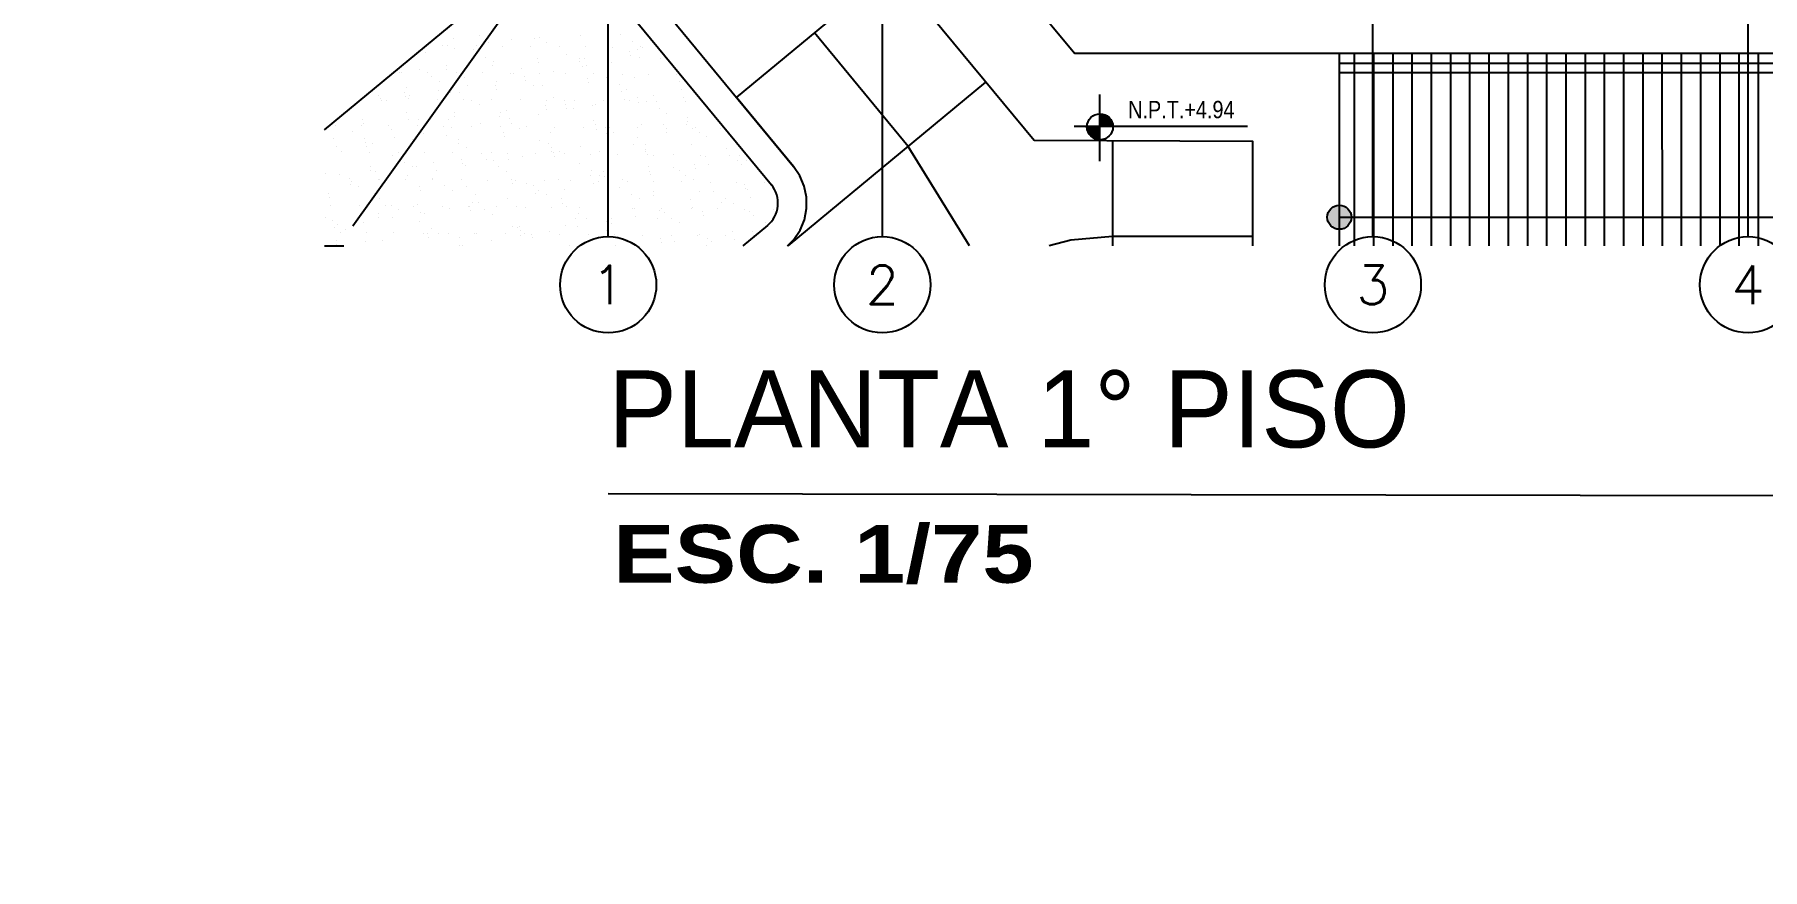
# Model space of a CAD drawing. Header units: millimetres. Extents: x -3 to 53, y -269 to 39.
# Drawn here: x -2.98 to 6, y 16.16 to 20.5 of the extents above; entities that cross this region are included whole.
import ezdxf
from ezdxf.enums import TextEntityAlignment as Align
from ezdxf.xclip import XClip

# ---------------------------------------------------------------- set-up
doc = ezdxf.new("R2010")
doc.units = ezdxf.units.MM
doc.header["$LTSCALE"] = 15
doc.header["$XCLIPFRAME"] = 2
for name, pattern in [('ACAD_ISO07W100', [3, 0, -3]), ('HIDDEN2', [0.1875, 0.125, -0.0625]), ('PHANTOM', [63.5, 31.75, -6.35, 6.35, -6.35, 6.35, -6.35]), ('PHANTOM2', [1.25, 0.625, -0.125, 0.125, -0.125, 0.125, -0.125])]:
    doc.linetypes.add(name, pattern=pattern)
doc.layers.get('0').update_dxf_attribs({"color": 250})
for name, color, linetype in [('A-EJES', 251, 'PHANTOM'), ('A-HATCH', 250, 'Continuous'), ('A-MURO BAJO', 251, 'Continuous'), ('A-NIVELES-NPT', 252, 'Continuous'), ('A-PROYECCIONES', 250, 'HIDDEN2'), ('DLP_VERDE', 250, 'Continuous'), ('L13 Texto Grande', 150, 'Continuous')]:
    doc.layers.add(name, color=color, linetype=linetype)
doc.layers.add('A-MUROS', color=252, linetype='Continuous', lineweight=30)
doc.styles.add('R160-75', font='', dxfattribs={"height": 0.6})
doc.styles.add('R175-75', font='GOTHIC.TTF', dxfattribs={"height": 0.4})
doc.styles.add('R80', font='ARIALN.TTF', dxfattribs={"height": 2.03})
doc.styles.add('ROMANS', font='romans.shx', dxfattribs={"width": 0.8})
doc.styles.get('R160-75').set_extended_font_data('Arial Black', bold=True)

# ---------------------------------------------------------------- blocks, each defined once
blk = doc.blocks.new('A$C9f73720c')
at = {"layer": 'A-PROYECCIONES', "linetype": 'Continuous'}
h = blk.add_hatch(color=256, dxfattribs=at)
h.dxf.hatch_style = 1
edge = h.paths.add_edge_path()
edge.add_arc((55.3718, 85.3567), 0.0625, 0, 360)
blk.add_line((55.3718, 85.3567, 0), (57.9556, 93.8211, 0))
at = {"linetype": 'Continuous'}
for p, q in [((55.1944, 87.6873, 0), (56.8204, 87.1909, 0)), ((55.1652, 87.5916, 0), (56.7912, 87.0953, 0)), ((55.136, 87.496, 0), (56.762, 86.9996, 0)), ((55.1068, 87.4003, 0), (56.7328, 86.904, 0)), ((55.0777, 87.3047, 0), (56.7036, 86.8083, 0)), ((55.0485, 87.209, 0), (56.6744, 86.7127, 0)), ((55.0193, 87.1134, 0), (56.6452, 86.6171, 0)), ((54.9901, 87.0178, 0), (56.616, 86.5214, 0)), ((54.9609, 86.9221, 0), (56.5868, 86.4258, 0)), ((54.9317, 86.8265, 0), (56.5576, 86.3301, 0)), ((54.9025, 86.7308, 0), (56.5284, 86.2345, 0)), ((54.8733, 86.6352, 0), (56.4992, 86.1388, 0)), ((54.8441, 86.5395, 0), (56.47, 86.0432, 0)), ((54.8149, 86.4439, 0), (56.4408, 85.9476, 0)), ((54.7857, 86.3483, 0), (56.4116, 85.8519, 0)), ((54.7565, 86.2526, 0), (56.3824, 85.7563, 0)), ((54.7273, 86.157, 0), (56.3532, 85.6606, 0)), ((54.6981, 86.0613, 0), (56.324, 85.565, 0)), ((54.6689, 85.9657, 0), (56.2949, 85.4693, 0)), ((54.6397, 85.87, 0), (56.2657, 85.3737, 0)), ((54.6105, 85.7744, 0), (56.2365, 85.2781, 0)), ((54.5813, 85.6788, 0), (56.2073, 85.1824, 0))]:
    blk.add_line(p, q, dxfattribs=at)
at = {"extrusion": (-3.59203e-08, 1.08614e-08, 1), "elevation": -0.2526}
blk.add_lwpolyline([(54.6064, 85.5904), (57.1903, 94.0548), (57.2381, 94.0402), (54.6542, 85.5758)], close=True, dxfattribs=at)
at = {"layer": 'A-HATCH'}
blk.add_line((54.6829, 82.5588, 0), (54.1635, 83.8047, 0), dxfattribs=at)
at = {"layer": 'A-HATCH', "elevation": 0}
blk.add_lwpolyline([(53.4574, 83.5104), (54.5259, 83.9558), (54.8613, 85.0403), (56.0529, 84.6766), (55.8402, 83.9801, 0.174381), (55.8568, 83.642), (56.3368, 82.4892), (54.9519, 81.9127), (54.6829, 82.5588, 0.414218), (54.2906, 82.7205), (53.8609, 82.5412)], format="xyb", close=True, dxfattribs=at)
blk.add_lwpolyline([(55.3355, 84.8956), (55.1229, 84.1991, 0.174381), (55.1644, 83.3539), (55.6443, 82.201)], format="xyb", dxfattribs=at)
for points in [[(54.6461, 84.3446), (55.8402, 83.9801)], [(55.8349, 83.7068), (54.366, 83.32), (53.6592, 83.0264)]]:
    blk.add_lwpolyline(points, dxfattribs=at)
at = {"layer": 'A-MURO BAJO'}
for p, q in [((60.3395, 104.5423, 0), (54.1573, 84.2898, 0)), ((56.1847, 85.1086, 0), (54.5588, 85.6049, 0)), ((48.603, 81.9773, 0), (54.1573, 84.2898, 0)), ((49.206, 80.6035, 0), (54.2906, 82.7205, 0)), ((50.1941, 80.8531, 0), (54.3483, 82.582, 0)), ((54.5444, 82.5012, 0), (62.539, 63.299, 0)), ((61.5806, 60.7874, 0), (53.0483, 81.2822, 0))]:
    blk.add_line(p, q, dxfattribs=at)
for centre, radius, start, end in [((54.4059, 82.4435, 0), 0.3, 22.60375, 112.60461), ((54.4059, 82.4436, 0), 0.15, 22.59082, 112.59168)]:
    blk.add_arc(centre, radius, start, end, dxfattribs=at)
at = {"layer": 'A-PROYECCIONES'}
for p, q in [((57.9161, 84.0296, 0), (65.9466, 129.074, 0)), ((52.7796, 81.928, 0), (65.9931, 64.6287))]:
    blk.add_line(p, q, dxfattribs=at)
at = {"layer": 'A-PROYECCIONES', "linetype": 'Continuous'}
blk.add_circle((55.3718, 85.3567, 0), 0.0625, dxfattribs=at)
at = {"layer": 'DLP_VERDE', "linetype": 'Continuous'}
for p, q in [((54.3266, 82.55), (54.3266, 82.55)), ((54.4749, 82.557), (54.4749, 82.557)), ((54.1544, 82.4655), (54.1544, 82.4655)), ((54.1889, 82.497), (54.1889, 82.497)), ((54.2027, 82.4636), (54.2027, 82.4636)), ((54.336, 82.4564), (54.336, 82.4564)), ((54.3805, 82.4584), (54.3805, 82.4584)), ((54.5254, 82.4958), (54.5254, 82.4958)), ((53.9914, 82.4134), (53.9914, 82.4134)), ((54.1007, 82.4162), (54.1007, 82.4162)), ((54.1397, 82.4204), (54.1397, 82.4204)), ((54.1762, 82.4494), (54.1762, 82.4494)), ((54.2831, 82.4122), (54.2831, 82.4122)), ((54.3067, 82.4499), (54.3067, 82.4499)), ((54.3287, 82.447), (54.3287, 82.447)), ((54.4294, 82.4129), (54.4294, 82.4129)), ((54.4477, 82.4314), (54.4477, 82.4314)), ((54.4716, 82.4466), (54.4716, 82.4466)), ((54.5517, 82.4177), (54.5517, 82.4177)), ((54.5737, 82.4148), (54.5737, 82.4148)), ((54.5777, 82.4199), (54.5777, 82.4199)), ((53.6562, 82.2768), (53.6562, 82.2768)), ((53.6645, 82.2943), (53.6645, 82.2943)), ((53.6966, 82.2792), (53.6966, 82.2792)), ((53.741, 82.2811), (53.741, 82.2811)), ((53.7835, 82.2787), (53.7835, 82.2787)), ((53.8045, 82.2839), (53.8045, 82.2839)), ((53.9479, 82.2756), (53.9479, 82.2756)), ((53.9497, 82.2902), (53.9497, 82.2902)), ((53.9765, 82.3024), (53.9765, 82.3024)), ((54.0109, 82.3339), (54.0109, 82.3339)), ((54.0942, 82.2763), (54.0942, 82.2763)), ((54.1096, 82.2972), (54.1096, 82.2972)), ((54.154, 82.2992), (54.154, 82.2992)), ((54.2425, 82.2833), (54.2425, 82.2833)), ((54.2937, 82.2835), (54.2937, 82.2835)), ((54.3474, 82.3328), (54.3474, 82.3328)), ((54.3627, 82.3083), (54.3627, 82.3083)), ((54.3818, 82.3643), (54.3818, 82.3643)), ((54.5225, 82.3153), (54.5225, 82.3153)), ((54.5322, 82.2758), (54.5322, 82.2758)), ((54.567, 82.3172), (54.567, 82.3172)), ((53.5518, 82.2228), (53.5518, 82.2228)), ((53.6056, 82.272), (53.6056, 82.272)), ((53.8875, 82.265), (53.8875, 82.265)), ((53.9095, 82.2621), (53.9095, 82.2621)), ((53.9227, 82.2532), (53.9227, 82.2532)), ((54.0285, 82.2464), (54.0285, 82.2464)), ((54.1325, 82.2327), (54.1325, 82.2327)), ((54.1546, 82.2298), (54.1546, 82.2298)), ((54.2039, 82.2013), (54.2039, 82.2013)), ((54.2735, 82.2142), (54.2735, 82.2142)), ((54.3775, 82.2005), (54.3775, 82.2005)), ((54.386, 82.2751), (54.386, 82.2751)), ((54.3996, 82.1976), (54.3996, 82.1976)), ((54.5404, 82.2001), (54.5404, 82.2001)), ((53.4276, 82.109), (53.4276, 82.109)), ((53.462, 82.1405), (53.462, 82.1405)), ((53.4693, 82.1473), (53.4693, 82.1473)), ((53.4701, 82.12), (53.4701, 82.12)), ((53.5145, 82.1219), (53.5145, 82.1219)), ((53.6127, 82.139), (53.6127, 82.139)), ((53.7232, 82.131), (53.7232, 82.131)), ((53.759, 82.1397), (53.759, 82.1397)), ((53.7985, 82.1394), (53.7985, 82.1394)), ((53.833, 82.1709), (53.833, 82.1709)), ((53.8831, 82.138), (53.8831, 82.138)), ((53.9073, 82.1468), (53.9073, 82.1468)), ((53.9275, 82.14), (53.9275, 82.14)), ((54.0508, 82.1385), (54.0508, 82.1385)), ((54.1157, 82.1205), (54.1157, 82.1205)), ((54.1362, 82.1491), (54.1362, 82.1491)), ((54.1695, 82.1697), (54.1695, 82.1697)), ((54.197, 82.1392), (54.197, 82.1392)), ((54.2961, 82.156), (54.2961, 82.156)), ((54.3405, 82.158), (54.3405, 82.158)), ((54.3453, 82.1462), (54.3453, 82.1462)), ((54.4867, 82.1508), (54.4867, 82.1508)), ((54.4888, 82.138), (54.4888, 82.138)), ((54.5186, 82.1819), (54.5186, 82.1819)), ((54.5492, 82.1671), (54.5492, 82.1671)), ((53.3739, 82.0597), (53.3739, 82.0597)), ((53.4683, 82.08), (53.4683, 82.08)), ((53.4903, 82.0771), (53.4903, 82.0771)), ((53.5721, 82.0102), (53.5721, 82.0102)), ((53.6093, 82.0615), (53.6093, 82.0615)), ((53.655, 82.0078), (53.655, 82.0078)), ((53.7133, 82.0478), (53.7133, 82.0478)), ((53.7354, 82.0449), (53.7354, 82.0449)), ((53.7448, 82.0901), (53.7448, 82.0901)), ((53.8544, 82.0292), (53.8544, 82.0292)), ((53.9584, 82.0155), (53.9584, 82.0155)), ((53.9804, 82.0126), (53.9804, 82.0126)), ((53.9915, 82.0067), (53.9915, 82.0067)), ((54.0101, 82.0096), (54.0101, 82.0096)), ((54.0259, 82.0382), (54.0259, 82.0382)), ((54.3227, 82.0079), (54.3227, 82.0079)), ((54.3624, 82.037), (54.3624, 82.037)), ((54.3969, 82.0686), (54.3969, 82.0686)), ((54.4482, 82.0091), (54.4482, 82.0091)), ((54.4826, 82.0149), (54.4826, 82.0149)), ((53.4238, 82.0031), (53.4238, 82.0031)), ((53.4967, 81.9718), (53.4967, 81.9718)), ((53.5668, 81.927), (53.5668, 81.927)), ((53.6206, 81.9763), (53.6206, 81.9763)), ((53.6566, 81.9788), (53.6566, 81.9788)), ((53.701, 81.9807), (53.701, 81.9807)), ((53.7156, 82.0019), (53.7156, 82.0019)), ((53.8619, 82.0026), (53.8619, 82.0026)), ((53.9097, 81.9899), (53.9097, 81.9899)), ((53.9378, 81.9574), (53.9378, 81.9574)), ((54.0696, 81.9968), (54.0696, 81.9968)), ((54.0994, 81.997), (54.0994, 81.997)), ((54.114, 81.9988), (54.114, 81.9988)), ((54.1536, 82.0014), (54.1536, 82.0014)), ((54.2034, 81.9833), (54.2034, 81.9833)), ((54.2254, 81.9804), (54.2254, 81.9804)), ((54.2999, 82.0021), (54.2999, 82.0021)), ((54.3087, 81.9878), (54.3087, 81.9878)), ((54.3444, 81.9647), (54.3444, 81.9647)), ((54.4484, 81.951), (54.4484, 81.951)), ((54.4705, 81.9481), (54.4705, 81.9481)), ((53.3162, 81.8599), (53.3162, 81.8599)), ((53.3804, 81.8654), (53.3804, 81.8654)), ((53.4352, 81.8443), (53.4352, 81.8443)), ((53.4771, 81.8448), (53.4771, 81.8448)), ((53.5267, 81.866), (53.5267, 81.866)), ((53.5392, 81.8306), (53.5392, 81.8306)), ((53.5612, 81.8277), (53.5612, 81.8277)), ((53.6749, 81.8731), (53.6749, 81.8731)), ((53.6832, 81.8307), (53.6832, 81.8307)), ((53.8136, 81.8436), (53.8136, 81.8436)), ((53.8184, 81.8648), (53.8184, 81.8648)), ((53.8431, 81.8376), (53.8431, 81.8376)), ((53.848, 81.8751), (53.848, 81.8751)), ((53.8875, 81.8396), (53.8875, 81.8396)), ((53.9647, 81.8655), (53.9647, 81.8655)), ((54.0962, 81.8487), (54.0962, 81.8487)), ((54.113, 81.8725), (54.113, 81.8725)), ((54.1845, 81.874), (54.1845, 81.874)), ((54.2189, 81.9055), (54.2189, 81.9055)), ((54.2561, 81.8557), (54.2561, 81.8557)), ((54.2564, 81.8643), (54.2564, 81.8643)), ((54.3005, 81.8576), (54.3005, 81.8576)), ((54.4027, 81.865), (54.4027, 81.865)), ((53.3889, 81.764), (53.3889, 81.764)), ((53.4301, 81.8196), (53.4301, 81.8196)), ((53.4426, 81.8132), (53.4426, 81.8132)), ((53.4745, 81.8215), (53.4745, 81.8215)), ((53.6802, 81.812), (53.6802, 81.812)), ((53.7598, 81.7943), (53.7598, 81.7943)), ((53.7842, 81.7983), (53.7842, 81.7983)), ((53.8062, 81.7954), (53.8062, 81.7954)), ((53.9252, 81.7798), (53.9252, 81.7798)), ((54.0292, 81.7661), (54.0292, 81.7661)), ((54.041, 81.7424), (54.041, 81.7424)), ((54.0513, 81.7632), (54.0513, 81.7632)), ((54.1307, 81.8247), (54.1307, 81.8247)), ((54.1703, 81.7475), (54.1703, 81.7475)), ((54.3775, 81.7413), (54.3775, 81.7413)), ((54.4119, 81.7728), (54.4119, 81.7728)), ((53.2647, 81.6502), (53.2647, 81.6502)), ((53.2991, 81.6817), (53.2991, 81.6817)), ((53.3397, 81.7365), (53.3397, 81.7365)), ((53.4567, 81.6714), (53.4567, 81.6714)), ((53.4832, 81.7283), (53.4832, 81.7283)), ((53.6166, 81.6784), (53.6166, 81.6784)), ((53.6295, 81.7289), (53.6295, 81.7289)), ((53.6356, 81.6805), (53.6356, 81.6805)), ((53.661, 81.6804), (53.661, 81.6804)), ((53.67, 81.7121), (53.67, 81.7121)), ((53.7778, 81.736), (53.7778, 81.736)), ((53.8697, 81.6895), (53.8697, 81.6895)), ((53.9213, 81.7277), (53.9213, 81.7277)), ((53.9528, 81.6616), (53.9528, 81.6616)), ((54.0065, 81.7109), (54.0065, 81.7109)), ((54.0296, 81.6965), (54.0296, 81.6965)), ((54.0675, 81.7284), (54.0675, 81.7284)), ((54.074, 81.6984), (54.074, 81.6984)), ((54.2158, 81.7354), (54.2158, 81.7354)), ((54.2743, 81.7338), (54.2743, 81.7338)), ((54.2827, 81.7075), (54.2827, 81.7075)), ((54.2963, 81.7309), (54.2963, 81.7309)), ((54.3237, 81.692), (54.3237, 81.692)), ((54.3593, 81.7272), (54.3593, 81.7272)), ((54.4153, 81.7152), (54.4153, 81.7152)), ((53.261, 81.6271), (53.261, 81.6271)), ((53.2943, 81.5924), (53.2943, 81.5924)), ((53.365, 81.6134), (53.365, 81.6134)), ((53.387, 81.6105), (53.387, 81.6105)), ((53.4426, 81.5994), (53.4426, 81.5994)), ((53.506, 81.5948), (53.506, 81.5948)), ((53.5819, 81.6313), (53.5819, 81.6313)), ((53.5861, 81.5912), (53.5861, 81.5912)), ((53.61, 81.5811), (53.61, 81.5811)), ((53.6321, 81.5782), (53.6321, 81.5782)), ((53.7323, 81.5918), (53.7323, 81.5918)), ((53.7511, 81.5626), (53.7511, 81.5626)), ((53.863, 81.5794), (53.863, 81.5794)), ((53.8806, 81.5989), (53.8806, 81.5989)), ((54.0241, 81.5906), (54.0241, 81.5906)), ((54.1704, 81.5913), (54.1704, 81.5913)), ((54.1995, 81.5782), (54.1995, 81.5782)), ((54.2339, 81.6097), (54.2339, 81.6097)), ((54.2605, 81.5572), (54.2605, 81.5572)), ((54.3187, 81.5983), (54.3187, 81.5983)), ((53.2302, 81.5122), (53.2302, 81.5122)), ((53.3901, 81.5192), (53.3901, 81.5192)), ((53.4039, 81.4682), (53.4039, 81.4682)), ((53.4345, 81.5212), (53.4345, 81.5212)), ((53.4577, 81.5175), (53.4577, 81.5175)), ((53.4921, 81.549), (53.4921, 81.549)), ((53.6432, 81.5303), (53.6432, 81.5303)), ((53.7748, 81.4986), (53.7748, 81.4986)), ((53.8031, 81.5373), (53.8031, 81.5373)), ((53.8286, 81.5478), (53.8286, 81.5478)), ((53.8475, 81.5392), (53.8475, 81.5392)), ((53.8551, 81.5489), (53.8551, 81.5489)), ((53.8771, 81.546), (53.8771, 81.546)), ((53.9961, 81.5303), (53.9961, 81.5303)), ((54.0562, 81.5483), (54.0562, 81.5483)), ((54.1001, 81.5166), (54.1001, 81.5166)), ((54.1221, 81.5137), (54.1221, 81.5137)), ((54.1458, 81.529), (54.1458, 81.529)), ((54.2161, 81.5553), (54.2161, 81.5553)), ((54.2411, 81.498), (54.2411, 81.498)), ((54.3451, 81.4844), (54.3451, 81.4844)), ((53.1909, 81.3962), (53.1909, 81.3962)), ((53.2129, 81.3933), (53.2129, 81.3933)), ((53.2509, 81.4546), (53.2509, 81.4546)), ((53.3141, 81.3859), (53.3141, 81.3859)), ((53.3319, 81.3776), (53.3319, 81.3776)), ((53.3971, 81.4553), (53.3971, 81.4553)), ((53.5454, 81.4623), (53.5454, 81.4623)), ((53.5766, 81.3781), (53.5766, 81.3781)), ((53.621, 81.38), (53.621, 81.38)), ((53.6506, 81.3848), (53.6506, 81.3848)), ((53.6851, 81.4163), (53.6851, 81.4163)), ((53.6889, 81.4541), (53.6889, 81.4541)), ((53.8297, 81.3891), (53.8297, 81.3891)), ((53.8352, 81.4547), (53.8352, 81.4547)), ((53.9835, 81.4618), (53.9835, 81.4618)), ((53.9896, 81.3961), (53.9896, 81.3961)), ((54.0216, 81.4151), (54.0216, 81.4151)), ((54.034, 81.398), (54.034, 81.398)), ((54.056, 81.4467), (54.056, 81.4467)), ((54.1269, 81.4535), (54.1269, 81.4535)), ((54.2427, 81.4071), (54.2427, 81.4071)), ((54.2732, 81.4542), (54.2732, 81.4542)), ((53.1636, 81.36), (53.1636, 81.36)), ((53.208, 81.362), (53.208, 81.362)), ((53.2102, 81.3257), (53.2102, 81.3257)), ((53.226, 81.3052), (53.226, 81.3052)), ((53.2797, 81.3544), (53.2797, 81.3544)), ((53.3537, 81.3175), (53.3537, 81.3175)), ((53.4167, 81.3711), (53.4167, 81.3711)), ((53.4359, 81.3639), (53.4359, 81.3639)), ((53.4579, 81.361), (53.4579, 81.361)), ((53.5, 81.3181), (53.5, 81.3181)), ((53.5769, 81.3454), (53.5769, 81.3454)), ((53.5969, 81.3355), (53.5969, 81.3355)), ((53.6483, 81.3252), (53.6483, 81.3252)), ((53.6809, 81.3317), (53.6809, 81.3317)), ((53.7029, 81.3288), (53.7029, 81.3288)), ((53.7917, 81.3169), (53.7917, 81.3169)), ((53.8219, 81.3131), (53.8219, 81.3131)), ((53.9259, 81.2994), (53.9259, 81.2994)), ((53.938, 81.3176), (53.938, 81.3176)), ((53.948, 81.2965), (53.948, 81.2965)), ((53.9678, 81.3659), (53.9678, 81.3659)), ((54.0863, 81.3247), (54.0863, 81.3247)), ((54.2298, 81.3164), (54.2298, 81.3164)), ((54.249, 81.314), (54.249, 81.314)), ((53.1362, 81.2229), (53.1362, 81.2229)), ((53.1902, 81.2119), (53.1902, 81.2119)), ((53.3501, 81.2188), (53.3501, 81.2188)), ((53.3945, 81.2208), (53.3945, 81.2208)), ((53.4727, 81.2217), (53.4727, 81.2217)), ((53.5071, 81.2532), (53.5071, 81.2532)), ((53.6032, 81.2299), (53.6032, 81.2299)), ((53.7631, 81.2369), (53.7631, 81.2369)), ((53.7899, 81.2028), (53.7899, 81.2028)), ((53.8075, 81.2388), (53.8075, 81.2388)), ((53.8436, 81.2521), (53.8436, 81.2521)), ((53.878, 81.2836), (53.878, 81.2836)), ((54.0162, 81.2479), (54.0162, 81.2479)), ((54.067, 81.2808), (54.067, 81.2808)), ((54.1608, 81.2332), (54.1608, 81.2332)), ((54.171, 81.2672), (54.171, 81.2672)), ((54.1761, 81.2549), (54.1761, 81.2549)), ((54.193, 81.2643), (54.193, 81.2643)), ((54.2145, 81.2824), (54.2145, 81.2824)), ((54.2205, 81.2568), (54.2205, 81.2568)), ((53.1577, 81.1604), (53.1577, 81.1604)), ((53.1648, 81.1816), (53.1648, 81.1816)), ((53.2617, 81.1467), (53.2617, 81.1467)), ((53.2838, 81.1438), (53.2838, 81.1438)), ((53.3131, 81.1886), (53.3131, 81.1886)), ((53.4027, 81.1282), (53.4027, 81.1282)), ((53.4189, 81.1725), (53.4189, 81.1725)), ((53.4565, 81.1804), (53.4565, 81.1804)), ((53.5067, 81.1145), (53.5067, 81.1145)), ((53.5288, 81.1116), (53.5288, 81.1116)), ((53.6028, 81.181), (53.6028, 81.181)), ((53.7001, 81.1205), (53.7001, 81.1205)), ((53.7511, 81.1881), (53.7511, 81.1881)), ((53.8946, 81.1798), (53.8946, 81.1798)), ((54.0366, 81.1194), (54.0366, 81.1194)), ((54.0408, 81.1805), (54.0408, 81.1805)), ((54.071, 81.1509), (54.071, 81.1509)), ((54.1891, 81.1875), (54.1891, 81.1875)), ((53.168, 81.0616), (53.168, 81.0616)), ((53.2676, 81.0445), (53.2676, 81.0445)), ((53.2947, 81.0586), (53.2947, 81.0586)), ((53.3291, 81.0902), (53.3291, 81.0902)), ((53.3767, 81.0707), (53.3767, 81.0707)), ((53.4159, 81.0515), (53.4159, 81.0515)), ((53.5366, 81.0777), (53.5366, 81.0777)), ((53.5594, 81.0433), (53.5594, 81.0433)), ((53.581, 81.0796), (53.581, 81.0796)), ((53.6119, 81.0398), (53.6119, 81.0398)), ((53.6478, 81.0959), (53.6478, 81.0959)), ((53.6657, 81.089), (53.6657, 81.089)), ((53.7057, 81.0439), (53.7057, 81.0439)), ((53.7518, 81.0822), (53.7518, 81.0822)), ((53.7738, 81.0793), (53.7738, 81.0793)), ((53.7897, 81.0887), (53.7897, 81.0887)), ((53.8539, 81.051), (53.8539, 81.051)), ((53.8928, 81.0636), (53.8928, 81.0636)), ((53.9496, 81.0957), (53.9496, 81.0957)), ((53.9828, 81.0701), (53.9828, 81.0701)), ((53.994, 81.0976), (53.994, 81.0976)), ((53.9968, 81.05), (53.9968, 81.05)), ((53.9974, 81.0427), (53.9974, 81.0427)), ((54.0188, 81.0471), (54.0188, 81.0471)), ((54.1378, 81.0314), (54.1378, 81.0314)), ((54.1437, 81.0434), (54.1437, 81.0434)), ((54.2027, 81.1068), (54.2027, 81.1068)), ((53.241, 81.0094), (53.241, 81.0094)), ((53.5221, 80.9575), (53.5221, 80.9575)), ((53.5632, 80.9295), (53.5632, 80.9295)), ((53.7231, 80.9365), (53.7231, 80.9365)), ((53.7675, 80.9384), (53.7675, 80.9384)), ((53.8586, 80.9563), (53.8586, 80.9563)), ((53.8931, 80.9878), (53.8931, 80.9878)), ((53.9762, 80.9476), (53.9762, 80.9476)), ((54.1361, 80.9545), (54.1361, 80.9545)), ((54.1758, 80.9374), (54.1758, 80.9374)), ((54.1805, 80.9565), (54.1805, 80.9565)), ((53.2242, 80.9067), (53.2242, 80.9067)), ((53.2286, 80.911), (53.2286, 80.911)), ((53.3101, 80.9185), (53.3101, 80.9185)), ((53.3326, 80.8973), (53.3326, 80.8973)), ((53.3545, 80.9204), (53.3545, 80.9204)), ((53.3546, 80.8944), (53.3546, 80.8944)), ((53.3705, 80.9074), (53.3705, 80.9074)), ((53.434, 80.8767), (53.434, 80.8767)), ((53.4736, 80.8787), (53.4736, 80.8787)), ((53.4877, 80.926), (53.4877, 80.926)), ((53.5187, 80.9144), (53.5187, 80.9144)), ((53.5776, 80.865), (53.5776, 80.865)), ((53.5996, 80.8621), (53.5996, 80.8621)), ((53.6622, 80.9062), (53.6622, 80.9062)), ((53.7186, 80.8464), (53.7186, 80.8464)), ((53.8049, 80.9071), (53.8049, 80.9071)), ((53.8085, 80.9068), (53.8085, 80.9068)), ((53.9568, 80.9139), (53.9568, 80.9139)), ((54.086, 80.8552), (54.086, 80.8552)), ((54.1002, 80.9056), (54.1002, 80.9056)), ((53.3098, 80.7629), (53.3098, 80.7629)), ((53.327, 80.7696), (53.327, 80.7696)), ((53.3367, 80.7703), (53.3367, 80.7703)), ((53.3442, 80.7944), (53.3442, 80.7944)), ((53.4733, 80.7703), (53.4733, 80.7703)), ((53.4966, 80.7773), (53.4966, 80.7773)), ((53.541, 80.7792), (53.541, 80.7792)), ((53.6216, 80.7773), (53.6216, 80.7773)), ((53.6807, 80.7933), (53.6807, 80.7933)), ((53.7151, 80.8248), (53.7151, 80.8248)), ((53.7497, 80.7883), (53.7497, 80.7883)), ((53.765, 80.7691), (53.765, 80.7691)), ((53.8226, 80.8328), (53.8226, 80.8328)), ((53.8447, 80.8299), (53.8447, 80.8299)), ((53.9096, 80.7953), (53.9096, 80.7953)), ((53.9113, 80.7697), (53.9113, 80.7697)), ((53.954, 80.7973), (53.954, 80.7973)), ((53.9637, 80.8142), (53.9637, 80.8142)), ((53.9979, 80.7744), (53.9979, 80.7744)), ((54.0516, 80.8236), (54.0516, 80.8236)), ((54.0596, 80.7768), (54.0596, 80.7768)), ((54.0677, 80.8005), (54.0677, 80.8005)), ((54.0897, 80.7976), (54.0897, 80.7976)), ((53.5371, 80.6617), (53.5371, 80.6617)), ((53.6269, 80.744), (53.6269, 80.744)), ((53.8737, 80.6606), (53.8737, 80.6606)), ((53.9081, 80.6921), (53.9081, 80.6921)), ((53.4035, 80.6478), (53.4035, 80.6478)), ((53.4255, 80.6449), (53.4255, 80.6449)), ((53.4299, 80.6325), (53.4299, 80.6325)), ((53.449, 80.5809), (53.449, 80.5809)), ((53.5027, 80.6302), (53.5027, 80.6302)), ((53.5232, 80.6291), (53.5232, 80.6291)), ((53.5445, 80.6292), (53.5445, 80.6292)), ((53.5761, 80.6332), (53.5761, 80.6332)), ((53.6485, 80.6156), (53.6485, 80.6156)), ((53.6705, 80.6127), (53.6705, 80.6127)), ((53.6831, 80.6361), (53.6831, 80.6361)), ((53.7244, 80.6402), (53.7244, 80.6402)), ((53.7275, 80.6381), (53.7275, 80.6381)), ((53.7895, 80.597), (53.7895, 80.597)), ((53.8199, 80.6113), (53.8199, 80.6113)), ((53.8679, 80.632), (53.8679, 80.632)), ((53.8935, 80.5833), (53.8935, 80.5833)), ((53.9155, 80.5804), (53.9155, 80.5804)), ((53.9362, 80.6472), (53.9362, 80.6472)), ((54.0142, 80.6326), (54.0142, 80.6326)), ((53.3892, 80.5036), (53.3892, 80.5036)), ((53.5327, 80.4954), (53.5327, 80.4954)), ((53.679, 80.4961), (53.679, 80.4961)), ((53.6957, 80.4975), (53.6957, 80.4975)), ((53.7097, 80.488), (53.7097, 80.488)), ((53.7301, 80.529), (53.7301, 80.529)), ((53.8273, 80.5031), (53.8273, 80.5031)), ((53.8696, 80.4949), (53.8696, 80.4949)), ((53.914, 80.4969), (53.914, 80.4969)), ((53.9707, 80.4949), (53.9707, 80.4949)), ((54.0345, 80.5647), (54.0345, 80.5647)), ((53.4566, 80.4769), (53.4566, 80.4769)), ((53.501, 80.4789), (53.501, 80.4789)), ((53.642, 80.4482), (53.642, 80.4482)), ((53.9231, 80.3963), (53.9231, 80.3963)), ((54.0129, 80.4786), (54.0129, 80.4786)), ((53.6153, 80.3798), (53.6153, 80.3798)), ((53.7193, 80.3661), (53.7193, 80.3661)), ((53.7414, 80.3632), (53.7414, 80.3632)), ((53.7818, 80.3589), (53.7818, 80.3589)), ((53.8349, 80.3156), (53.8349, 80.3156)), ((53.8604, 80.3475), (53.8604, 80.3475)), ((53.8887, 80.3648), (53.8887, 80.3648)), ((53.8962, 80.3468), (53.8962, 80.3468)), ((53.9301, 80.366), (53.9301, 80.366)), ((53.9644, 80.3338), (53.9644, 80.3338)), ((53.9864, 80.3309), (53.9864, 80.3309))]:
    blk.add_line(p, q, dxfattribs=at)
at = {"style": 'R80'}
for height, rotation, p in [(0.09, 0.00902, (39.554, 141.0046, 0)), (0.09, 0.00902, (45.7984, 139.3226, 0)), (0.09, 0.00902, (50.4634, 135.3578, 0)), (0.09, 0.00902, (41.9784, 129.0436, 0)), (0.09, 0.00902, (37.8409, 128.6089, 0)), (0.09, 0.00902, (35.483, 116.3582, 0)), (0.09, 0.00902, (38.5607, 113.6321, 0)), (0.09, 0.00902, (45.1292, 84.3757, 0)), (0.09, 0.00902, (43.9111, 83.9335, 0)), (0.09, 0.00902, (43.1485, 83.401, 0)), (0.09, 0.00902, (28.0067, 80.1071, 0)), (0.09, 0.00902, (44.3753, 79.9046, 0)), (0.09, 0.00902, (55.151, 79.2173, 0)), (0.09, 0.00902, (38.2608, 76.0049)), (0.09, 0.00902, (39.0036, 75.5558)), (0.09, 0.00902, (27.5137, 75.2133, 0)), (0.09, 0.00902, (27.5137, 75.2133, 0)), (0.09, 0.00902, (39.8519, 75.1543)), (0.09, 0.00902, (25.3599, 70.2709, 0)), (0.09, 0.00902, (32.1646, 69.192, 0)), (0.09, 0.00902, (32.1646, 69.192, 0)), (0.09, 0.00902, (26.9947, 68.6392, 0)), (0.09, 0.00902, (59.8504, 67.3859, 0)), (0.09, 0.00902, (24.839, 65.5107, 0)), (0.09, 0.00902, (24.839, 65.5107, 0)), (0.09, 0.00902, (33.5008, 60.261, 0)), (0.09, 0.00902, (33.5008, 60.261, 0)), (0.09, 347.39076, (17.1069, 59.2726, 0)), (0.09, 0.00902, (26.4708, 59.2035, 0)), (0.09, 0.00902, (26.4708, 59.2035, 0)), (0.09, 0.00902, (23.1216, 58.7685, 0)), (0.09, 0.00902, (23.1216, 58.7685, 0)), (0.09, 0.00902, (27.6632, 55.3959, 0)), (0.09, 0.00902, (27.6632, 55.3959, 0)), (0.09, 0.00902, (22.2239, 54.9818, 0)), (0.09, 0.00902, (22.2239, 54.9818, 0)), (0.09, 0.00902, (65.7174, 53.5803, 0)), (0.09, 0.00902, (38.377, 51.7166, 0)), (0.09, 0.00902, (38.377, 51.7166, 0)), (0.09, 0.00902, (21.0294, 51.3767, 0)), (0.09, 0.00902, (21.0294, 51.3767, 0)), (0.09, 0.00902, (29.4091, 50.8876, 0)), (0.09, 0.00902, (29.4091, 50.8876, 0)), (0.09, 0.00902, (22.5184, 48.0808, 0)), (0.09, 0.00902, (22.5184, 48.0808, 0)), (0.09, 0.00902, (32.8305, 47.9478, 0)), (0.09, 0.00902, (38.6414, 47.9238, 0)), (0.09, 1.55763, (45.5013, 47.0033, 0)), (0.09, 1.55763, (45.5013, 47.0033, 0)), (0.09, 1.55763, (42.9613, 45.8781, 0)), (0.09, 0.00902, (31.2252, 43.4352, 0)), (0.09, 0.00902, (31.2252, 43.4352, 0)), (0.09, 0.00902, (24.8291, 43.3056, 0)), (0.09, 0.00902, (24.8291, 43.3056, 0)), (0.09, 0.00902, (28.8684, 42.6092, 0)), (0.09, 0.00902, (28.8684, 42.6092, 0)), (0.09, 0.00902, (46.0815, 42.4048, 0)), (0.09, 0.00902, (19.0307, 42.0559, 0)), (0.09, 0.00902, (19.0307, 42.0559, 0)), (0.09, 0.00902, (70.9067, 41.0329, 0)), (0.09, 0.00902, (22.7765, 38.7407, 0)), (0.09, 0.00902, (22.7765, 38.7407, 0)), (0.09, 0.00902, (17.8952, 37.4624, 0)), (0.09, 0.00902, (17.8952, 37.4624, 0)), (0.09, 0.00902, (25.8226, 33.2142, 0)), (0.09, 0.00902, (21.5027, 31.2754, 0)), (0.1403, 0.00902, (43.0178, 29.8778, 0)), (0.09, 0.00902, (24.3978, 29.2659, 0)), (0.09, 0.00902, (49.7565, 29.0287, 0)), (0.09, 0.00902, (16.51, 28.4123, 0)), (0.09, 0.00902, (16.51, 28.4123, 0)), (0.09, 0.00902, (40.7946, 24.893, 0)), (0.09, 0.00902, (18.1268, 23.6374, 0)), (0.09, 0.00902, (20.346, 20.3291, 0)), (0.09, 0.00902, (38.3365, 19.4632, 0)), (0.09, 0.00902, (18.2869, 15.9828, 0)), (0.09, 0.00902, (36.6694, 12.5977, 0)), (0.09, 337.79984, (24.7536, 11.2334, 0)), (0.09, 0.00902, (33.5928, 10.3508, 0)), (0.09, 337.79984, (21.6109, 10.1247, 0)), (0.09, 337.79984, (16.5605, 9.5998, 0)), (0.09, 337.79984, (29.9414, 8.9534, 0)), (0.09, 337.79984, (31.6402, 7.9561, 0)), (0.09, 337.79984, (26.736, 7.7966, 0)), (0.09, 337.79984, (32.0288, 7.0232, 0)), (0.09, 0.00902, (16.5347, 5.5678, 0)), (0.09, 0.00902, (23.3239, 5.5763, 0)), (0.09, 0.00902, (34.4718, 3.6379, 0))]:
    blk.add_attdef('N.P.T.+0.00', text='', height=height, rotation=rotation, dxfattribs=at).set_placement(p, align=Align.MIDDLE_CENTER)
for p in [(49.9263, 138.2431, 0), (56.6904, 136.252, 0), (60.5336, 135.5237, 0), (42.6322, 135.1839), (46.2516, 126.9171), (35.1548, 97.8545, 0), (31.2618, 93.9445, 0), (17.9393, 86.8861, 0), (34.7444, 85.6148, 0), (35.5048, 81.4636, 0), (34.6534, 76.9929, 0), (59.6668, 73.2509), (40.4113, 65.8421, 0), (43.5611, 65.2125, 0), (64.4681, 61.3857), (43.9111, 51.4927, 0), (32.9744, 51.0828, 0), (48.0327, 50.0735, 0), (69.3242, 50.0814, 0), (52.9599, 39.4701, 0), (74.4159, 35.7467, 0)]:
    blk.add_attdef('N.P.T.+0.00', text='', height=0.2109, dxfattribs=at).set_placement(p, align=Align.MIDDLE_CENTER)
blk = doc.blocks.new('SIM NIVEL PLANTA')
at = {"linetype": 'Continuous'}
h = blk.add_hatch(dxfattribs=at)
h.set_pattern_fill('_USER', color=256, scale=0.089997, angle=45, style=0, pattern_type=0)
h.set_pattern_definition([(45, (31854.49523, 23864.84028), (-0.06363728001, 0.06363728001), [])])
h.paths.add_polyline_path([(-17.33, 0), (-15.98, 0, 0.409209), (-17.33, 1.33)])
h.paths.add_polyline_path([(-18.68, 0, 0.004279), (-18.68, -0.02, 0.414214), (-17.33, -1.37), (-17.33, 0)])
for p, q in [((-17.33, -3.58), (-17.33, 3.34)), ((-2, 0), (-20, 0))]:
    blk.add_line(p, q)
blk.add_circle((-17.33, -0.02), 1.35, dxfattribs=at)
at = {"style": 'R80'}
blk.add_attdef('N.P.T.+0.00', text='', height=1.8, dxfattribs=at).set_placement((-8.87, 1.77), align=Align.MIDDLE_CENTER)
blk = doc.blocks.new('Ejes_Torre G')
at = {"layer": 'A-EJES', "linetype": 'PHANTOM2', "ltscale": 0.5}
for points in [[(0, -2.75), (0, -0.3)], [(1.425, -2.75), (1.425, -0.3)], [(3.975, -2.75), (3.975, -0.3)], [(5.925, -2.75), (5.925, -0.3)]]:
    blk.add_lwpolyline(points, dxfattribs=at)
at = {"layer": 'A-EJES', "linetype": 'Continuous'}
for centre in [(0, -3), (1.425, -3), (3.975, -3), (5.925, -3)]:
    blk.add_circle(centre, 0.25, dxfattribs=at)
at = {"layer": 'A-EJES', "linetype": 'Continuous', "style": 'ROMANS'}
for s, p in [('1', (0, -3)), ('2', (1.425, -3)), ('3', (3.975, -3)), ('4', (5.925, -3))]:
    blk.add_text(s, height=0.2, dxfattribs=at).set_placement(p, align=Align.MIDDLE_CENTER)

msp = doc.modelspace()

# ---------------------------------------------------------------- linework, layer by layer
at = {"layer": 'L13 Texto Grande'}
msp.add_lwpolyline([(0, 18.1157), (42.4393, 18.0429)], dxfattribs=at)

# ---------------------------------------------------------------- block references
at = {"linetype": 'ACAD_ISO07W100', "ltscale": 5}
ref = msp.add_blockref('A$C9f73720c', (-94.0043, 47.5864), dxfattribs=dict(at, rotation=286.9770955472961))
XClip(ref).set_block_clipping_path([(53.9739667831, 80.2683385944), (69.3730303047, 130.7085147865), (51.0595701083, 136.2994971771), (35.6605065867, 85.8593209849)])

# ---------------------------------------------------------------- texts
at = {"layer": 'L13 Texto Grande', "attachment_point": 1}
for s, insert, char_height, width, style in [('PLANTA 1° PISO', (0, 18.7551), 0.4, 16.529649, 'R175-75'), ('ESC. 1/75', (0.0252, 17.952), 0.3, 10.725123, 'R160-75')]:
    msp.add_mtext(s, dxfattribs=dict(at, insert=insert, char_height=char_height, width=width, style=style))

# ---------------------------------------------------------------- next in the draw order: block references
at = {"layer": 'A-MUROS'}
msp.add_blockref('Ejes_Torre G', (0, 22.2), dxfattribs=at)
at = {"layer": 'A-NIVELES-NPT', "xscale": 0.05, "yscale": 0.05, "zscale": 0.05}
msp.add_blockref('SIM NIVEL PLANTA', (3.4228, 20.022), dxfattribs=at).add_auto_attribs({'N.P.T.+0.00': 'N.P.T.+4.94'})

doc.saveas('drawing.dxf')
